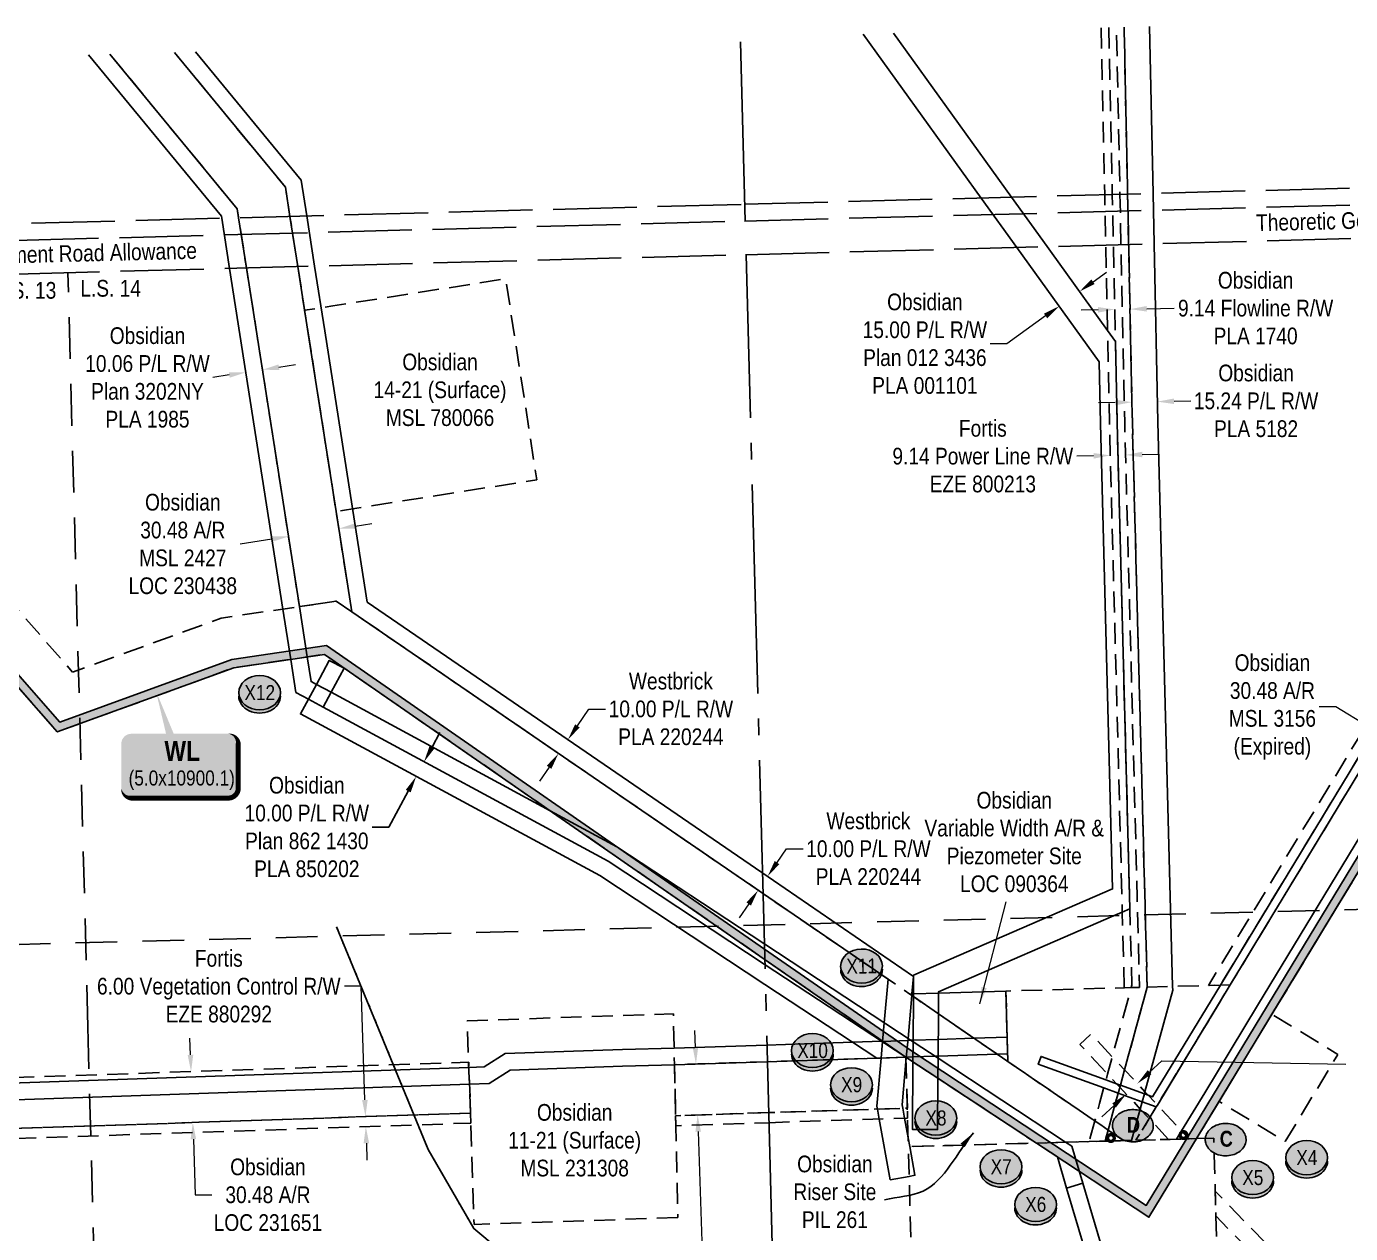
# Model space of a CAD drawing. Extents: x 624075 to 630566, y 5837004 to 5843820.
# Drawn here: x 627789 to 628581, y 5843068 to 5843791 of the extents above; entities that cross this region are included whole.
import ezdxf
from ezdxf.enums import TextEntityAlignment as Align

# ---------------------------------------------------------------- set-up
doc = ezdxf.new("R2010")
doc.units = 0
doc.header["$LTSCALE"] = 5
doc.header["$PDSIZE"] = 0.5
for name, pattern in [('foc-ACCESSROAD', [3.75, 2.5, -1.25]), ('foc-FLOWLINE', [3.75, 2.5, -1.25]), ('foc-LSD', [8, 5, -3]), ('foc-QUARTERLINE', [33, 25, -3, 2, -3]), ('foc-UNSURVEYED', [12.5, 10, -2.5]), ('foc-WHEELTRACKS', [2, 0.4, -1.6])]:
    doc.linetypes.add(name, pattern=pattern)
doc.layers.get('Defpoints').update_dxf_attribs({"color": 9})
for name, color, linetype in [('C-AR', 13, 'foc-ACCESSROAD'), ('C-RW', 13, 'Continuous'), ('C-WS', 13, 'foc-ACCESSROAD'), ('CG-NOTES', 7, 'Continuous'), ('F-EZE', 190, 'foc-FLOWLINE'), ('F-RW', 190, 'Continuous'), ('L-QSEC', 8, 'foc-QUARTERLINE'), ('L-ROAD-T', 7, 'Continuous'), ('L-SECTION-LSD', 7, 'foc-LSD'), ('L-USEC', 7, 'foc-UNSURVEYED'), ('P-CROSSINGS', 250, 'Continuous'), ('P-TEMP-BLOCKS', 250, 'Continuous'), ('P-TEMP-H', 41, 'Continuous'), ('P-TEMP_WORKSPACE', 46, 'Continuous'), ('T-WATER-P3', 160, 'foc-WHEELTRACKS')]:
    doc.layers.add(name, color=color, linetype=linetype)
for name, color, linetype, lineweight in [('C-AR-T', 13, 'Continuous', 9), ('C-RW-T', 13, 'Continuous', 9), ('C-WS-T', 13, 'Continuous', 9), ('F-EZE-T', 190, 'Continuous', 9), ('F-RW-T', 190, 'Continuous', 9)]:
    doc.layers.add(name, color=color, linetype=linetype, lineweight=lineweight)
doc.styles.add('100L', font='ARIALN.TTF', dxfattribs={"height": 11})
doc.styles.add('80', font='ARIALN.TTF', dxfattribs={"height": 10})
doc.styles.add('80CG', font='ARIALN.TTF', dxfattribs={"height": 10})
doc.styles.add('80L', font='ARIALN.TTF', dxfattribs={"height": 10})
doc.styles.add('BOLD', font='ARIALNB.TTF')
doc.styles.add('Crossing', font='ARIALN.TTF', dxfattribs={"height": 10})
doc.styles.add('foc-LtypeFont', font='ARIALN.TTF', dxfattribs={"height": 7.35})
doc.linetypes.add('foc-TOPO-flowdirection-NOLINE', pattern='A,0,[">",foc-LtypeFont,S=0.3,R=0,X=0,Y=-0.945],-20,[">",foc-LtypeFont,S=0.3,R=0,X=0,Y=-0.945],0', length=20)
doc.dimstyles.new('Compass 5 000', dxfattribs={"dimscale": 5, "dimtxt": 9, "dimasz": 2, "dimexe": 0.2, "dimexo": 0.0625, "dimgap": 0.5, "dimtad": 0, "dimtih": 1, "dimtoh": 1, "dimzin": 0, "dimdsep": 46, "dimtxsty": '80CG', "dimcen": 0.1, "dimse1": 1, "dimse2": 1, "dimclrd": 256, "dimclrt": 256, "dimaunit": 1, "dimadec": 4, "dimazin": 0, "dimtfac": 0.06, "dimtofl": 0, "dimtmove": 0, "dimatfit": 1, "dimfxl": 0.2, "dimtolj": 1, "dimtzin": 0, "dimlwd": -1, "dimarcsym": 0})

# ---------------------------------------------------------------- blocks, each defined once
blk = doc.blocks.new('*D157')
at = {"layer": 'C-RW', "transparency": 16777216}
for p, q in [((628031.48, 5843359.4), (628036.23, 5843368.2)), ((628017.23, 5843333.05), (628005.59, 5843311.52)), ((628005.59, 5843311.52), (627995.59, 5843311.52))]:
    blk.add_line(p, q, dxfattribs=at)
for points in [[(628030.01, 5843360.19), (628032.94, 5843358.61), (628026.72, 5843350.61)], [(628015.76, 5843333.84), (628018.69, 5843332.25), (628021.98, 5843341.84)]]:
    blk.add_solid(points, dxfattribs=at)
at = {"layer": 'Defpoints', "color": 0, "transparency": 16777216}
for p in [(628021.98, 5843341.84), (628030.07, 5843348.8), (628025.33, 5843340.03)]:
    blk.add_point(p, dxfattribs=at)
at = {"layer": 'C-RW', "transparency": 16777216, "insert": (627956.5, 5843311.52), "char_height": 10, "attachment_point": 5, "style": '80CG'}
blk.add_mtext('\\A1;Obsidian\\P10.00 P/L R/W\\PPlan 862 1430\\PPLA 850202', dxfattribs=at)
blk = doc.blocks.new('*D165')
at = {"layer": 'C-AR-T', "transparency": 16777216}
for p, q in [((628572.51, 5843383.42), (628562.51, 5843383.42)), ((628591.57, 5843371.86), (628572.51, 5843383.42)), ((628634.73, 5843345.67), (628643.28, 5843340.48))]:
    blk.add_line(p, q, dxfattribs=at)
for points in [[(628592.43, 5843373.28), (628590.7, 5843370.43), (628600.12, 5843366.67)], [(628635.6, 5843347.1), (628633.87, 5843344.25), (628626.18, 5843350.86)]]:
    blk.add_solid(points, dxfattribs=at)
at = {"layer": 'Defpoints', "color": 0, "transparency": 16777216}
for p in [(628626.18, 5843350.86), (628588.79, 5843348), (628614.85, 5843332.18)]:
    blk.add_point(p, dxfattribs=at)
at = {"layer": 'C-AR-T', "transparency": 16777216, "insert": (628534.6, 5843383.42), "char_height": 10, "attachment_point": 5, "style": '80CG'}
blk.add_mtext('\\A1;Obsidian \\P30.48 A/R \\PMSL 3156\\P(Expired)', dxfattribs=at)
blk = doc.blocks.new('*D166')
at = {"layer": 'C-AR-T', "transparency": 16777216}
for p, q in [((627985.52, 5843491.71), (627995.4, 5843493.25)), ((627935.61, 5843483.9), (627916.57, 5843480.92))]:
    blk.add_line(p, q, dxfattribs=at)
for points in [[(627985.26, 5843493.35), (627985.78, 5843490.06), (627975.64, 5843490.16)], [(627935.36, 5843485.55), (627935.87, 5843482.25), (627945.49, 5843485.45)]]:
    blk.add_solid(points, dxfattribs=at)
at = {"layer": 'Defpoints', "color": 0, "transparency": 16777216}
for p in [(627945.23, 5843487.13), (627945.49, 5843485.45), (627975.37, 5843491.85)]:
    blk.add_point(p, dxfattribs=at)
at = {"layer": 'C-AR-T', "transparency": 16777216, "insert": (627882.25, 5843480.92), "char_height": 10, "attachment_point": 5, "style": '80CG'}
blk.add_mtext('\\A1;Obsidian \\P30.48 A/R \\PMSL 2427\\PLOC 230438', dxfattribs=at)
blk = doc.blocks.new('*D168')
at = {"layer": 'C-AR-T', "transparency": 16777216}
for p, q in [((627886.85, 5843175.17), (627886.51, 5843185.16)), ((627888.57, 5843124.71), (627889.7, 5843091.4)), ((627889.7, 5843091.4), (627899.7, 5843091.4))]:
    blk.add_line(p, q, dxfattribs=at)
for points in [[(627888.52, 5843175.22), (627885.19, 5843175.11), (627887.19, 5843165.17)], [(627890.24, 5843124.76), (627886.9, 5843124.65), (627888.23, 5843134.7)]]:
    blk.add_solid(points, dxfattribs=at)
at = {"layer": 'Defpoints', "color": 0, "transparency": 16777216}
for p in [(627905.17, 5843165.78), (627906.21, 5843135.31), (627888.23, 5843134.7)]:
    blk.add_point(p, dxfattribs=at)
at = {"layer": 'C-AR-T', "transparency": 16777216, "insert": (627933.22, 5843091.4), "char_height": 10, "attachment_point": 5, "style": '80CG'}
blk.add_mtext('\\A1;Obsidian\\P30.48 A/R\\PLOC 231651', dxfattribs=at)
blk = doc.blocks.new('*D169')
at = {"layer": 'C-RW-T', "transparency": 16777216}
for p, q in [((628427.2, 5843637.9), (628435.32, 5843643.74)), ((628398.79, 5843617.45), (628375.63, 5843600.78)), ((628375.63, 5843600.78), (628365.63, 5843600.78))]:
    blk.add_line(p, q, dxfattribs=at)
for points in [[(628426.23, 5843639.25), (628428.18, 5843636.55), (628419.09, 5843632.06)], [(628397.82, 5843618.8), (628399.76, 5843616.1), (628406.91, 5843623.29)]]:
    blk.add_solid(points, dxfattribs=at)
at = {"layer": 'Defpoints', "color": 0, "transparency": 16777216}
for p in [(628407.35, 5843648.36), (628395.17, 5843639.6), (628406.91, 5843623.29)]:
    blk.add_point(p, dxfattribs=at)
at = {"layer": 'C-RW-T', "transparency": 16777216, "insert": (628326.54, 5843600.78), "char_height": 10, "attachment_point": 5, "style": '80CG'}
blk.add_mtext('\\A1;Obsidian\\P15.00 P/L R/W\\PPlan 012 3436\\PPLA 001101', dxfattribs=at)
blk = doc.blocks.new('*D170')
at = {"layer": 'C-RW-T', "transparency": 16777216}
for p, q in [((628430.2, 5843621.12), (628420.2, 5843620.92)), ((628459.34, 5843621.73), (628475.87, 5843622.08))]:
    blk.add_line(p, q, dxfattribs=at)
for points in [[(628430.17, 5843622.79), (628430.24, 5843619.46), (628440.2, 5843621.33)], [(628459.31, 5843623.4), (628459.38, 5843620.07), (628449.34, 5843621.52)]]:
    blk.add_solid(points, dxfattribs=at)
at = {"layer": 'Defpoints', "color": 0, "transparency": 16777216}
for p in [(628439.82, 5843639.69), (628448.96, 5843639.88), (628449.34, 5843621.52)]:
    blk.add_point(p, dxfattribs=at)
at = {"layer": 'C-RW-T', "transparency": 16777216, "insert": (628524.56, 5843622.08), "char_height": 10, "attachment_point": 5, "style": '80CG'}
blk.add_mtext('\\A1;Obsidian\\P9.14 Flowline R/W\\PPLA 1740', dxfattribs=at)
blk = doc.blocks.new('*D171')
at = {"layer": 'C-RW-T', "transparency": 16777216}
for p, q in [((628440.51, 5843565.65), (628430.51, 5843565.44)), ((628475.75, 5843566.38), (628485.74, 5843566.59))]:
    blk.add_line(p, q, dxfattribs=at)
for points in [[(628440.47, 5843567.31), (628440.54, 5843563.98), (628450.51, 5843565.85)], [(628475.71, 5843568.05), (628475.78, 5843564.72), (628465.75, 5843566.17)]]:
    blk.add_solid(points, dxfattribs=at)
at = {"layer": 'Defpoints', "color": 0, "transparency": 16777216}
for p in [(628450.55, 5843563.92), (628465.75, 5843566.17), (628465.79, 5843564.24)]:
    blk.add_point(p, dxfattribs=at)
at = {"layer": 'C-RW-T', "transparency": 16777216, "insert": (628524.83, 5843566.59), "char_height": 10, "attachment_point": 5, "style": '80CG'}
blk.add_mtext('\\A1;Obsidian\\P15.24 P/L R/W\\PPLA 5182', dxfattribs=at)
blk = doc.blocks.new('*D172')
at = {"layer": 'C-RW-T', "transparency": 16777216}
for p, q in [((627939.79, 5843586.79), (627949.67, 5843588.34)), ((627910.07, 5843582.15), (627900.19, 5843580.6))]:
    blk.add_line(p, q, dxfattribs=at)
for points in [[(627939.53, 5843588.44), (627940.05, 5843585.15), (627929.91, 5843585.25)], [(627909.81, 5843583.79), (627910.33, 5843580.5), (627919.95, 5843583.69)]]:
    blk.add_solid(points, dxfattribs=at)
at = {"layer": 'Defpoints', "color": 0, "transparency": 16777216}
for p in [(627919.95, 5843583.69), (627920.4, 5843580.82), (627930.36, 5843582.38)]:
    blk.add_point(p, dxfattribs=at)
at = {"layer": 'C-RW-T', "transparency": 16777216, "insert": (627861.11, 5843580.6), "char_height": 10, "attachment_point": 5, "style": '80CG'}
blk.add_mtext('\\A1;Obsidian\\P10.06 P/L R/W\\PPlan 3202NY\\PPLA 1985', dxfattribs=at)
blk = doc.blocks.new('*D175')
at = {"layer": 'C-RW-T', "transparency": 16777216}
for p, q in [((628304.98, 5843040.54), (628294.98, 5843040.54)), ((628320.53, 5843018.44), (628304.98, 5843040.54)), ((628337.83, 5842993.85), (628343.59, 5842985.68))]:
    blk.add_line(p, q, dxfattribs=at)
for points in [[(628321.9, 5843019.4), (628319.17, 5843017.48), (628326.29, 5843010.26)], [(628339.2, 5842994.81), (628336.47, 5842992.89), (628332.08, 5843002.03)]]:
    blk.add_solid(points, dxfattribs=at)
at = {"layer": 'Defpoints', "color": 0, "transparency": 16777216}
for p in [(628326.29, 5843010.26), (628307.4, 5842996.97), (628313.19, 5842988.74)]:
    blk.add_point(p, dxfattribs=at)
at = {"layer": 'C-RW-T', "transparency": 16777216, "insert": (628243.49, 5843040.54), "char_height": 10, "attachment_point": 5, "style": '80CG', "bg_fill": 3, "box_fill_scale": 1.1, "bg_fill_color": 256, "bg_fill_true_color": 13158600, "bg_fill_transparency": 0}
blk.add_mtext('\\A1;Obsidian\\P10.06 Flowline R/W\\PPLA 1926', dxfattribs=at)
blk = doc.blocks.new('*D184')
at = {"layer": 'Defpoints', "color": 0, "transparency": 16777216}
for p in [(628437.56, 5843534), (628437.56, 5843533.98), (628446.7, 5843534.22)]:
    blk.add_point(p, dxfattribs=at)
at = {"layer": 'F-EZE-T', "transparency": 16777216}
for p, q in [((628427.56, 5843533.74), (628417.56, 5843533.48)), ((628456.69, 5843534.5), (628466.69, 5843534.77))]:
    blk.add_line(p, q, dxfattribs=at)
for points in [[(628427.52, 5843535.4), (628427.6, 5843532.07), (628437.56, 5843534)], [(628456.65, 5843536.17), (628456.74, 5843532.84), (628446.7, 5843534.24)]]:
    blk.add_solid(points, dxfattribs=at)
at = {"layer": 'F-EZE-T', "transparency": 16777216, "insert": (628361.22, 5843533.48), "char_height": 10, "attachment_point": 5, "style": '80CG'}
blk.add_mtext('\\A1;Fortis\\P9.14 Power Line R/W\\PEZE 800213', dxfattribs=at)
blk = doc.blocks.new('*D188')
at = {"layer": 'Defpoints', "color": 0, "transparency": 16777216}
for p in [(628112.84, 5843363.84), (628240.84, 5843276.2), (628235.19, 5843267.94)]:
    blk.add_point(p, dxfattribs=at)
at = {"layer": 'F-RW-T', "transparency": 16777216}
for p, q in [((628118.49, 5843372.09), (628125.4, 5843382.18)), ((628125.4, 5843382.18), (628135.4, 5843382.18)), ((628101.54, 5843347.33), (628095.89, 5843339.08))]:
    blk.add_line(p, q, dxfattribs=at)
for points in [[(628117.11, 5843373.03), (628119.86, 5843371.15), (628112.84, 5843363.84)], [(628100.16, 5843348.27), (628102.91, 5843346.39), (628107.18, 5843355.58)]]:
    blk.add_solid(points, dxfattribs=at)
at = {"layer": 'F-RW-T', "transparency": 16777216, "insert": (628174.48, 5843382.18), "char_height": 10, "attachment_point": 5, "style": '80CG'}
blk.add_mtext('\\A1;Westbrick\\P10.00 P/L R/W\\PPLA 220244', dxfattribs=at)
blk = doc.blocks.new('xing2')
h = blk.add_hatch(color=50)
h.dxf.hatch_style = 1
edge = h.paths.add_edge_path()
edge.add_ellipse((0, 0), major_axis=(-12.5, 0), ratio=0.816297, start_angle=0, end_angle=360)
h = blk.add_hatch(color=250)
h.dxf.hatch_style = 1
edge = h.paths.add_edge_path()
edge.add_ellipse((0, -2.05), major_axis=(-12.5, 0), ratio=0.816297, start_angle=0, end_angle=180)
edge.add_line((12.5, -2.05), (12.5, 0))
edge.add_ellipse((0, 0), major_axis=(-12.5, 0), ratio=0.816297, start_angle=0, end_angle=180, ccw=False)
edge.add_line((-12.5, 0), (-12.5, -2.05))
at = {"color": 250}
blk.add_ellipse((0, 0), major_axis=(-12.5, 0), ratio=0.816297, dxfattribs=at)
blk.add_ellipse((0, -2.05), major_axis=(-12.5, 0), ratio=0.816297, start_param=0, end_param=3.141593, dxfattribs=at)
at = {"color": 250, "style": 'Crossing'}
blk.add_attdef('CROSSING', text='', height=9, dxfattribs=at).set_placement((0.09, 0.02), align=Align.MIDDLE_CENTER)
at = {"color": 250, "style": 'Crossing', "flags": 1}
for tag, p in [('OWNER', (0.09, -12.49)), ('DESCRIPTION', (0.09, -25.77)), ('LOCATION', (0.09, -39.3)), ('DWG_REF', (0.09, -52.84))]:
    blk.add_attdef(tag, text='', height=9, dxfattribs=at).set_placement(p, align=Align.MIDDLE_CENTER)
blk = doc.blocks.new('*D194')
at = {"layer": 'Defpoints', "color": 0, "transparency": 16777216}
for p in [(627977.32, 5843137.73), (627991.61, 5843138.22), (627977.52, 5843131.74)]:
    blk.add_point(p, dxfattribs=at)
at = {"layer": 'F-EZE-T', "transparency": 16777216}
for p, q in [((627988.96, 5843216.23), (627978.96, 5843216.23)), ((627991.27, 5843148.22), (627988.96, 5843216.23)), ((627992.16, 5843122.23), (627992.5, 5843112.23))]:
    blk.add_line(p, q, dxfattribs=at)
for points in [[(627992.94, 5843148.27), (627989.61, 5843148.16), (627991.61, 5843138.22)], [(627993.82, 5843122.29), (627990.49, 5843122.17), (627991.82, 5843132.22)]]:
    blk.add_solid(points, dxfattribs=at)
at = {"layer": 'F-EZE-T', "transparency": 16777216, "insert": (627903.8, 5843216.23), "char_height": 10, "attachment_point": 5, "style": '80CG'}
blk.add_mtext('\\A1;Fortis\\P6.00 Vegetation Control R/W\\PEZE 880292', dxfattribs=at)
blk = doc.blocks.new('AA')
at = {"const_width": 4}
blk.add_lwpolyline([(-1, 0, 1), (1, 0, 1)], format="xyb", close=True, dxfattribs=at)
blk.add_circle((0, 0), 2)
blk = doc.blocks.new('Route_Letters')
h = blk.add_hatch(color=255)
h.dxf.hatch_style = 1
edge = h.paths.add_edge_path()
edge.add_ellipse((-0.12, 0.46), major_axis=(-11.97, 0), ratio=0.789318, start_angle=0, end_angle=360)
at = {"color": 5}
blk.add_open_spline([(-12.34, 0.46), (-12.34, -0.25), (-12.24, -0.97), (-11.72, -2.79), (-11.14, -3.88), (-9.56, -5.81), (-8.54, -6.66), (-6.22, -8.02), (-4.9, -8.54), (-2.12, -9.17), (-0.66, -9.3), (2.22, -9.13), (3.64, -8.84), (6.27, -7.89), (7.48, -7.22), (9.54, -5.6), (10.38, -4.64), (11.6, -2.54), (11.97, -1.4), (12.18, 0.91), (12.02, 2.08), (11.2, 4.3), (10.54, 5.35), (8.8, 7.2), (7.72, 7.99), (5.29, 9.24), (3.93, 9.68), (1.11, 10.18), (-0.35, 10.23), (-3.22, 9.91), (-4.61, 9.55), (-7.16, 8.47), (-8.32, 7.75), (-10.24, 6.02), (-11, 5.02), (-12.05, 2.86), (-12.32, 1.7), (-12.34, 0.52), (-12.34, 0.49), (-12.34, 0.46)], degree=3, knots=[0, 0, 0, 0, 0.219529, 0.219529, 0.575727, 0.575727, 0.931924, 0.931924, 1.288121, 1.288121, 1.644318, 1.644318, 2.000515, 2.000515, 2.356712, 2.356712, 2.712909, 2.712909, 3.069107, 3.069107, 3.425304, 3.425304, 3.781501, 3.781501, 4.137698, 4.137698, 4.493895, 4.493895, 4.850092, 4.850092, 5.20629, 5.20629, 5.562487, 5.562487, 5.918684, 5.918684, 6.274881, 6.274881, 6.283185, 6.283185, 6.283185, 6.283185], dxfattribs=at)
at = {"color": 14, "style": 'BOLD'}
blk.add_attdef('A', text='', height=9.5, dxfattribs=at).set_placement((0.22, 0.98), align=Align.MIDDLE)
blk = doc.blocks.new('*U205')
h = blk.add_hatch(color=191)
edge = h.paths.add_edge_path()
edge.add_line((-29, -20), (29, -20))
edge.add_arc((29, -14), 6, 270, 360)
edge.add_line((35, -14), (35, 12.5))
edge.add_arc((29, 12.5), 6, 0, 90)
edge.add_line((29, 18.5), (-29, 18.5))
edge.add_arc((-29, 12.5), 6, 90, 180)
edge.add_line((-35, 12.5), (-35, -14))
edge.add_arc((-29, -14), 6, 180, 270)
at = {"flags": 128}
blk.add_lwpolyline([(-14.34, 44.27, 0, 7.5, 0), (0, 0, 0, 0, 0)], format="xyseb", dxfattribs=at)
at = {"color": 250, "flags": 128}
blk.add_lwpolyline([(-29, -20, 3, 3, 0), (29, -20, 3, 3, 0.414214), (35, -14, 3, 3, 0), (35, 12.5, 3, 0, 0.414214), (29, 18.5, 0, 0, 0), (-29, 18.5, 0, 0, 0.414214), (-35, 12.5, 0, 0, 0), (-35, -14, 0, 3, 0.414214)], format="xyseb", close=True, dxfattribs=at)
at = {"color": 250}
for tag, p, height, style in [('TEMP_AREA_W1_001', (-9.21, 2.24), 12, 'BOLD'), ('ENTER_TEXT_001', (-30.66, -12.47), 9, '80')]:
    blk.add_attdef(tag, p, '', height=height, dxfattribs=dict(at, style=style))
blk = doc.blocks.new('*D223')
at = {"layer": 'Defpoints', "color": 0, "transparency": 16777216}
for p in [(628232.36, 5843282), (628261.07, 5843262.35), (628255.41, 5843254.09)]:
    blk.add_point(p, dxfattribs=at)
at = {"layer": 'F-RW-T', "transparency": 16777216}
for p, q in [((628238.01, 5843290.26), (628243.66, 5843298.51)), ((628243.66, 5843298.51), (628253.66, 5843298.51)), ((628221.05, 5843265.5), (628215.4, 5843257.24))]:
    blk.add_line(p, q, dxfattribs=at)
for points in [[(628236.63, 5843291.2), (628239.38, 5843289.31), (628232.36, 5843282)], [(628219.68, 5843266.44), (628222.43, 5843264.55), (628226.7, 5843273.75)]]:
    blk.add_solid(points, dxfattribs=at)
at = {"layer": 'F-RW-T', "transparency": 16777216, "insert": (628292.74, 5843298.51), "char_height": 10, "attachment_point": 5, "style": '80CG'}
blk.add_mtext('\\A1;Westbrick\\P10.00 P/L R/W\\PPLA 220244', dxfattribs=at)

msp = doc.modelspace()

# ---------------------------------------------------------------- hatches: boundary and pattern name
at = {"layer": 'P-TEMP-H'}
h = msp.add_hatch(color=256, dxfattribs=at)
h.dxf.hatch_style = 1
h.paths.add_polyline_path([(626146.972, 5837443.751), (626146.972, 5837438.753), (626166.965, 5837438.753), (626224.004, 5837431.653), (626243.169, 5837585.622), (626233.959, 5837949.053), (626231.8, 5838034.23), (626231.637, 5838044.604), (626217.476, 5838047.906), (626192.914, 5838053.632), (626168.224, 5838059.389), (626148.846, 5838064.598), (626126.735, 5838070.541), (626120.02, 5838073.358), (626066.392, 5838095.862), (626034.974, 5838117.397), (626016.465, 5838143.526), (626006.745, 5838177.961), (626001.353, 5838249.593), (625977.662, 5838378.714), (625947.35, 5838459.403), (625904.912, 5838538.206), (625897.192, 5838552.542), (625873.592, 5838582.481), (625863.508, 5838595.275), (625834.479, 5838617.974), (625827.535, 5838623.403), (625820.979, 5838625.255), (625789.861, 5838634.045), (625788.714, 5838634.369), (625756.415, 5838643.492), (625740.16, 5838648.083), (625710.207, 5838671.474), (625705.365, 5838696.723), (625702.97, 5838732.53), (625698.478, 5838799.717), (625692.894, 5838854.433), (625685.696, 5838889.503), (625669.945, 5838919.941), (625615.201, 5838963.715), (625535.375, 5839015.448), (625523.932, 5839030.241), (625499.608, 5839095.12), (625469.377, 5839178.902), (625441.079, 5839232.735), (625434.25, 5839245.727), (625426.315, 5839265.348), (625424.704, 5839269.331), (625413.136, 5839297.937), (625412.539, 5839299.411), (625224.707, 5839504.989), (625132.612, 5839605.789), (625122.618, 5839616.727), (625068.186, 5839676.304), (625054.684, 5839691.083), (625031.923, 5839715.997), (624532.487, 5840262.62), (624506.503, 5840291.058), (624434.39, 5840369.985), (624424.273, 5840381.058), (624365.831, 5840445.021), (624352.844, 5840459.231), (624392.625, 5840495.53), (624409.07, 5840512.876), (624501.284, 5840555.496), (624522.002, 5840577.34), (624812.151, 5840884.072), (624815.187, 5840926.185), (624808.861, 5841137.063), (624807.821, 5841174.517), (625068.366, 5841405.676), (625067.508, 5841404.923), (625187.406, 5841511.282), (625331.524, 5841639.139), (625678.972, 5841947.4), (625954.053, 5842191.456), (626028.823, 5842257.79), (626289.176, 5842488.777), (626597.923, 5842762.709), (626601.125, 5842765.55), (626871.997, 5843005.873), (627013.797, 5843131.681), (627394.954, 5843469.852), (627476.425, 5843542.136), (627579.461, 5843629.016), (627595.899, 5843609.521), (627807.119, 5843368.502), (627912.819, 5843406.904), (627967.027, 5843414.89), (628230.311, 5843232.542), (628315.153, 5843173.781), (628393.275, 5843122.374), (628460.671, 5843078.024), (628653.288, 5843395.538), (628765.077, 5843342.231), (628887.206, 5843339.246), (629211.708, 5843376.773), (629377.481, 5843423.741), (629453.63, 5843473.599), (629463.418, 5843558.632), (629455.324, 5843594.326), (629450.449, 5843593.221), (629458.355, 5843558.357), (629448.933, 5843476.497), (629375.383, 5843428.342), (629210.734, 5843381.692), (628886.979, 5843344.252), (628766.266, 5843347.201), (628651.36, 5843401.995), (628459.087, 5843085.049), (628396.049, 5843126.532), (628317.95, 5843177.924), (628233.157, 5843236.651), (627968.251, 5843420.123), (627911.589, 5843411.774), (627808.625, 5843374.367), (627599.69, 5843612.78), (627580.109, 5843636.002), (627473.155, 5843545.916), (627391.636, 5843473.591), (627010.48, 5843135.42), (626868.68, 5843009.612), (626598.043, 5842769.497), (626285.859, 5842492.516), (626025.506, 5842261.529), (625950.736, 5842195.195), (625675.655, 5841951.138), (625328.207, 5841642.878), (625196.525, 5841526.047), (625103.713, 5841443.718), (625099.206, 5841439.719), (625091.65, 5841433.016), (625087.931, 5841429.729), (625080.041, 5841422.752), (625076.282, 5841419.429), (625065.049, 5841409.415), (624802.76, 5841176.709), (624803.865, 5841136.919), (624810.183, 5840926.29), (624807.294, 5840886.21), (624518.371, 5840580.774), (624498.317, 5840559.631), (624406.101, 5840517.01), (624389.256, 5840499.222), (624345.782, 5840459.554), (624362.141, 5840441.649), (624420.583, 5840377.686), (624430.7, 5840366.614), (624502.813, 5840287.687), (624528.797, 5840259.248), (625028.233, 5839712.625), (625050.994, 5839687.711), (625064.496, 5839672.932), (625118.928, 5839613.356), (625128.922, 5839602.417), (625221.017, 5839501.617), (625408.243, 5839296.704), (625408.502, 5839296.063), (625420.071, 5839267.457), (625421.682, 5839263.474), (625429.71, 5839243.622), (625436.655, 5839230.41), (625464.793, 5839176.881), (625494.917, 5839093.394), (625519.517, 5839027.78), (625531.942, 5839011.716), (625612.274, 5838959.655), (625665.994, 5838916.701), (625680.939, 5838887.821), (625687.947, 5838853.675), (625693.496, 5838799.297), (625697.983, 5838732.196), (625700.398, 5838696.083), (625705.652, 5838668.69), (625737.857, 5838643.539), (625755.056, 5838638.682), (625787.355, 5838629.559), (625788.502, 5838629.235), (625819.621, 5838620.445), (625825.231, 5838618.86), (625831.401, 5838614.037), (625859.955, 5838591.709), (625869.667, 5838579.387), (625892.997, 5838549.789), (625900.511, 5838535.836), (625942.789, 5838457.33), (625972.827, 5838377.374), (625996.389, 5838248.953), (626001.799, 5838177.086), (626011.889, 5838141.339), (626031.411, 5838113.78), (626063.988, 5838091.451), (626118.086, 5838068.75), (626125.112, 5838065.802), (626147.549, 5838059.771), (626167.007, 5838054.541), (626191.779, 5838048.765), (626216.342, 5838043.038), (626226.701, 5838040.623), (626226.803, 5838034.128), (626228.962, 5837948.926), (626238.163, 5837585.869), (626219.661, 5837437.23), (626167.274, 5837443.751)])

# ---------------------------------------------------------------- linework, layer by layer
at = {"layer": 'C-AR', "flags": 128}
for points in [[(628436.674, 5843790.068), (628438.763, 5843690.135), (628439.393, 5843659.987), (628440.602, 5843602.113), (628441.62, 5843553.42), (628449.261, 5843262.652), (628450.465, 5843216.824), (628450.088, 5843215.447), (628438.763, 5843174.054), (628435.928, 5843163.696), (628434.972, 5843160.202), (628433.649, 5843155.368), (628431.091, 5843146.02), (628428.254, 5843135.648), (628424.861, 5843123.252), (628434.417, 5843123.518), (628436.248, 5843130.206), (628439.127, 5843140.731), (628442.28, 5843152.254), (628443.263, 5843155.846), (628443.603, 5843157.088), (628446.097, 5843166.204), (628459.644, 5843215.713), (628450.763, 5843553.635), (628448.535, 5843660.23), (628447.905, 5843690.378), (628445.816, 5843790.311), (628447.905, 5843690.378), (628448.535, 5843660.23), (628450.763, 5843553.635), (628459.644, 5843215.713), (628446.097, 5843166.204), (628443.603, 5843157.088), (628443.263, 5843155.846), (628442.28, 5843152.254), (628439.127, 5843140.731), (628436.248, 5843130.206), (628434.417, 5843123.518)], [(628817.089, 5842765.625), (628729.768, 5842856.506), (628500.374, 5843093.656), (628500.788, 5843078.759), (628709.704, 5842862.776), (628804.017, 5842765.278)]]:
    msp.add_lwpolyline(points, dxfattribs=at)
for points in [[(628054.543, 5843140.364), (627774.152, 5843130.817), (627773.305, 5843155.649), (627773.112, 5843161.297), (628053.505, 5843170.844), (628053.699, 5843165.167), (628054.543, 5843140.364)], [(628232.756, 5843140.595), (628177.279, 5843138.787), (628176.622, 5843169.28), (628231.952, 5843171.083), (628292.588, 5843173.058), (628297.875, 5843173.231), (628312.253, 5843173.698), (628315.202, 5843173.794), (628316.049, 5843143.308), (628314.807, 5843143.268), (628294.984, 5843142.622), (628232.756, 5843140.595)]]:
    msp.add_lwpolyline(points, close=True, dxfattribs=at)
at = {"layer": 'C-AR-T'}
for p, q in [((628189.157, 5843179.683), (628188.831, 5843189.678)), ((628190.801, 5843129.222), (628193.14, 5843057.425))]:
    msp.add_line(p, q, dxfattribs=at)
for points in [[(628190.822, 5843179.737), (628187.491, 5843179.629), (628189.482, 5843169.688)], [(628192.466, 5843129.277), (628189.135, 5843129.168), (628190.475, 5843139.217)]]:
    msp.add_solid(points, dxfattribs=at)
at = {"layer": 'C-RW', "flags": 128}
for points in [[(628289.667, 5843786.162), (628360.287, 5843688.054), (628381.594, 5843658.454), (628430.918, 5843589.934), (628431.724, 5843553.125), (628438.945, 5843274.534), (628319.782, 5843222.862), (628319.752, 5843219.286), (628319.687, 5843211.677), (628319.673, 5843210.073), (628319.443, 5843182.993), (628319.356, 5843171.014), (628319.067, 5843130.599), (628334.101, 5843130.453), (628334.338, 5843161.159), (628334.427, 5843173.133), (628334.616, 5843199.786), (628334.678, 5843209.464), (628334.697, 5843212.131), (628334.703, 5843212.991), (628439.388, 5843258.352), (628444.741, 5843260.682), (628449.261, 5843262.652), (628441.62, 5843553.42), (628440.602, 5843602.113), (628435.892, 5843608.67), (628401.708, 5843656.275), (628399.789, 5843658.937), (628378.472, 5843688.535), (628307.812, 5843786.645)], [(627825.84, 5843773.839), (627905.342, 5843677.275), (627905.546, 5843675.966), (627910.243, 5843645.927), (627942.13, 5843442.038), (627946.841, 5843411.916), (627949.932, 5843392.156), (627957.452, 5843388.09), (627966.243, 5843383.337), (628136.963, 5843291.041), (628230.39, 5843229.56), (628315.153, 5843173.781), (628319.356, 5843171.014), (628334.338, 5843161.159), (628393.275, 5843122.374), (628405.896, 5843114.069), (628411.426, 5843095.464), (628421.061, 5843098.327), (628414.488, 5843120.449), (628410.821, 5843122.862), (628334.427, 5843173.133), (628319.443, 5843182.993), (628230.067, 5843241.809), (628142.125, 5843299.675), (628102.254, 5843321.23), (627971.024, 5843392.179), (627962.232, 5843396.933), (627959.095, 5843398.629), (627956.787, 5843413.382), (627952.076, 5843443.504), (627920.376, 5843646.196), (627915.678, 5843676.236), (627914.848, 5843681.543), (627838.572, 5843774.177)], [(628629.678, 5843425.032), (628503.436, 5843216.93), (628462.908, 5843150.124), (628460.214, 5843151.095), (628457.987, 5843151.899), (628443.603, 5843157.088), (628441.341, 5843157.904), (628434.972, 5843160.202), (628396.135, 5843174.213), (628394.439, 5843169.513), (628396.546, 5843168.752), (628433.649, 5843155.368), (628442.28, 5843152.254), (628448.826, 5843149.892), (628456.664, 5843147.064), (628465.06, 5843144.034), (628465.749, 5843145.171), (628509.38, 5843217.095), (628632.888, 5843420.692)], [(628315.153, 5843173.781), (628230.39, 5843229.56), (628136.963, 5843291.041), (627966.243, 5843383.337), (627971.024, 5843392.179), (627978.807, 5843406.67), (627969.974, 5843411.253), (627962.232, 5843396.933), (627957.452, 5843388.09), (627952.699, 5843379.3), (628131.831, 5843282.456), (628230.711, 5843217.388), (628297.833, 5843173.219), (628315.153, 5843173.781)], [(629069.073, 5843370.274), (629039.003, 5843366.768), (628890.667, 5843349.476), (628887.099, 5843349.313), (628767.47, 5843352.236), (628649.406, 5843408.535), (628525.729, 5843204.664), (628494.104, 5843152.532), (628480.234, 5843129.668), (628477.224, 5843124.707), (628484.675, 5843124.915), (628489.193, 5843125.04), (628502.705, 5843147.314), (628534.331, 5843199.446), (628653.288, 5843395.538), (628765.077, 5843342.231), (628887.206, 5843339.246), (628891.481, 5843339.442), (629039.271, 5843356.671), (629069.341, 5843360.177)], [(628375.054, 5843213.363), (628334.697, 5843212.131), (628319.687, 5843211.677), (628317.443, 5843211.609), (628319.673, 5843210.073), (628334.616, 5843199.786), (628376.223, 5843171.173), (628375.054, 5843213.363)], [(627700.688, 5843145.52), (628053.851, 5843157.726), (628065.617, 5843158.133), (628078.238, 5843166.014), (628145.482, 5843168.337), (628176.623, 5843169.27), (628231.933, 5843171.071), (628280.438, 5843172.651), (628297.831, 5843173.217), (628300.352, 5843173.3), (628315.174, 5843173.768), (628319.377, 5843173.92), (628332.577, 5843174.351), (628334.436, 5843174.411), (628369.712, 5843175.619), (628376.097, 5843175.769), (628375.82, 5843185.768), (628355.856, 5843185.159), (628334.507, 5843184.421), (628319.451, 5843183.931), (628318.086, 5843183.886), (628316.331, 5843183.829), (628301.259, 5843183.148), (628300.686, 5843183.424), (628283.341, 5843182.751), (628265.924, 5843182.187), (628231.669, 5843181.07), (628176.384, 5843179.256), (628145.476, 5843178.337), (628075.217, 5843175.908), (628062.596, 5843168.028), (628053.511, 5843167.714), (627691.229, 5843155.192)], [(628772.365, 5842764.437), (628678, 5842861.933), (628555.507, 5842988.494), (628502.904, 5843002.577), (628444.899, 5843018.109), (628421.061, 5843098.327), (628411.426, 5843095.464), (628436.865, 5843009.853), (628503.195, 5842992.094), (628550.217, 5842979.504), (628664.364, 5842861.571), (628758.73, 5842764.074)]]:
    msp.add_lwpolyline(points, dxfattribs=at)
at = {"layer": 'C-RW'}
msp.add_lwpolyline([(628434.417, 5843123.518), (628445.613, 5843123.829), (628450.342, 5843123.961), (628452.52, 5843131.919), (628455.487, 5843142.762), (628456.664, 5843147.064), (628457.987, 5843151.899), (628458.321, 5843153.12), (628474.941, 5843213.863), (628474.881, 5843216.136), (628466.002, 5843553.994), (628463.774, 5843660.635), (628463.143, 5843690.782), (628461.055, 5843790.716)], dxfattribs=at)
at = {"layer": 'C-WS', "flags": 128}
for points in [[(627838.572, 5843774.177), (627914.848, 5843681.543), (627915.678, 5843676.236), (627920.376, 5843646.196), (627952.076, 5843443.504), (627974.103, 5843446.749), (627983.426, 5843440.364), (627976.22, 5843486.44)], [(627976.22, 5843486.44), (627957.373, 5843606.947), (627951.106, 5843647.013), (627946.408, 5843677.053), (627943.682, 5843694.488), (627877.221, 5843775.204)], [(629263.059, 5843712.039), (629247.413, 5843721.446), (629240.611, 5843725.535), (629187.245, 5843750.038), (629129.104, 5843776.735), (629087.42, 5843707.382), (629068.996, 5843676.729), (629061.473, 5843664.212), (629165.995, 5843601.389), (629213.584, 5843680.562), (629217.185, 5843686.557), (629220.194, 5843691.565), (629224.906, 5843699.404), (629254.442, 5843681.646), (629274.636, 5843669.513), (629293.281, 5843658.307), (629342.629, 5843617.976), (629363.814, 5843600.662), (629408.069, 5843564.493), (629431.225, 5843545.568), (629425.944, 5843499.684), (629424.976, 5843491.28), (629404.712, 5843478.012), (629364.683, 5843451.803), (629205.749, 5843406.774), (629068.529, 5843390.777), (629038.458, 5843387.271), (628887.951, 5843369.725), (628772.327, 5843372.549), (628657.817, 5843427.115), (628650.973, 5843430.418), (628641.522, 5843434.925), (628636.58, 5843426.779), (628632.888, 5843420.692), (628509.38, 5843217.095), (628465.749, 5843145.171), (628465.06, 5843144.034), (628460.824, 5843137.051), (628452.927, 5843124.033), (628472.48, 5843124.575), (628477.224, 5843124.707), (628484.675, 5843124.915), (628489.193, 5843125.04), (628502.705, 5843147.314), (628542.246, 5843123.327), (628573.871, 5843175.46), (628534.331, 5843199.446), (628653.288, 5843395.538), (628765.077, 5843342.231), (628887.206, 5843339.246), (628891.481, 5843339.442), (629039.271, 5843356.671), (629069.341, 5843360.177), (629211.708, 5843376.773), (629377.481, 5843423.741), (629398.277, 5843437.357), (629408.521, 5843444.064), (629453.63, 5843473.599), (629463.418, 5843558.632), (629321.526, 5843675.074), (629263.059, 5843712.039)], [(627525.014, 5843765.846), (627527.527, 5843669.929), (627563.509, 5843670.884), (627565.047, 5843666.926), (627570.103, 5843653.934), (627573.956, 5843644.033), (627576.663, 5843637.069), (627577.808, 5843634.131), (627580.584, 5843626.999), (627581.832, 5843625.574), (627595.899, 5843609.521), (627807.119, 5843368.502), (627912.819, 5843406.904), (627946.841, 5843411.916), (627956.787, 5843413.382), (627967.027, 5843414.89), (627978.807, 5843406.67), (628102.254, 5843321.23), (628230.311, 5843232.542), (628315.153, 5843173.781), (628319.356, 5843171.014), (628334.338, 5843161.159), (628393.275, 5843122.374), (628410.821, 5843122.862), (628424.861, 5843123.252), (628434.417, 5843123.518), (628445.613, 5843123.829), (628436.248, 5843130.206), (628428.254, 5843135.648), (628376.223, 5843171.173), (628334.616, 5843199.786), (628319.673, 5843210.073), (628317.443, 5843211.609), (628229.27, 5843271.995), (627983.426, 5843440.364), (627974.103, 5843446.749), (627952.076, 5843443.504), (627942.13, 5843442.038), (627905.316, 5843436.614), (627816.306, 5843404.277), (627611.483, 5843637.993), (627607.05, 5843643.056), (627605.828, 5843646.198), (627602.315, 5843655.226), (627598.504, 5843665.028), (627597.427, 5843667.784), (627595.888, 5843671.744)], [(627976.653, 5843500.866), (627986.542, 5843502.426), (628094.185, 5843519.403), (628075.563, 5843639.663), (627972.165, 5843623.492), (627962.271, 5843621.945), (627955.2, 5843620.84), (627974.028, 5843500.452), (627976.653, 5843500.866)], [(628460.824, 5843137.051), (628465.06, 5843144.034), (628465.749, 5843145.171), (628509.38, 5843217.095), (628503.436, 5843216.93), (628496.296, 5843216.731), (628474.881, 5843216.136), (628459.644, 5843215.713), (628455.07, 5843215.586), (628450.088, 5843215.447), (628445.932, 5843215.332), (628375.055, 5843213.364), (628376.225, 5843171.133), (628428.253, 5843135.646), (628436.247, 5843130.204), (628445.613, 5843123.829), (628434.417, 5843123.518), (628424.861, 5843123.252), (628410.821, 5843122.862), (628393.275, 5843122.374), (628316.64, 5843120.245), (628319.822, 5843005.709), (628320.157, 5842993.643), (628321.719, 5842937.391), (628364.582, 5842938.581), (628390.235, 5842939.294), (628403.053, 5842939.65), (628410.675, 5842939.862), (628406.888, 5842914.99), (628405.375, 5842905.056), (628404.846, 5842901.576), (628438.247, 5842902.505), (628456.598, 5842903.015), (628454.351, 5842893.748), (628399.244, 5842864.776), (628378.727, 5842853.988), (628377.12, 5842853.146), (628368.574, 5842848.656), (628356.634, 5842753.39)], [(628393.275, 5843122.374), (628334.338, 5843161.159), (628319.356, 5843171.014), (628315.153, 5843173.781), (628315.999, 5843143.307), (628316.166, 5843137.308), (628316.64, 5843120.245), (628393.275, 5843122.374)], [(628393.619, 5842754.373), (628402.466, 5842825.141), (628461.531, 5842856.185), (628486.01, 5842869.06), (628494.498, 5842904.067), (628505.631, 5842904.377), (628503.195, 5842992.094), (628502.904, 5843002.577), (628500.788, 5843078.759), (628499.96, 5843108.556), (628499.494, 5843125.327), (628489.193, 5843125.041), (628484.675, 5843124.915), (628477.224, 5843124.707), (628472.48, 5843124.576), (628452.928, 5843124.033), (628460.824, 5843137.051)]]:
    msp.add_lwpolyline(points, dxfattribs=at)
msp.add_lwpolyline([(628178.592, 5843077.805), (628056.669, 5843073.655), (628054.602, 5843134.361), (628054.398, 5843140.362), (628053.553, 5843165.164), (628053.36, 5843170.842), (628053.213, 5843175.154), (628052.518, 5843195.577), (628175.966, 5843199.78), (628176.245, 5843186.78), (628176.461, 5843176.786), (628176.622, 5843169.28), (628177.279, 5843138.787), (628177.408, 5843132.785), (628178.592, 5843077.805)], close=True, dxfattribs=at)
at = {"layer": 'F-EZE', "flags": 128}
for points in [[(628432.104, 5843789.947), (628434.192, 5843690.013), (628434.822, 5843659.866), (628435.892, 5843608.67), (628436.031, 5843602.017), (628437.05, 5843553.299), (628444.537, 5843268.435), (628444.741, 5843260.682), (628445.932, 5843215.331), (628450.088, 5843215.447)], [(628450.088, 5843215.447), (628455.07, 5843215.586), (628453.676, 5843268.675), (628446.189, 5843553.54), (628445.172, 5843602.209), (628443.962, 5843660.109), (628443.332, 5843690.256), (628441.243, 5843790.19)], [(629038.458, 5843387.271), (629068.529, 5843390.777), (629205.749, 5843406.774), (629364.683, 5843451.803), (629404.712, 5843478.012), (629424.976, 5843491.28), (629425.944, 5843499.684), (629431.225, 5843545.568), (629408.069, 5843564.493), (629363.814, 5843600.662), (629342.629, 5843617.976), (629293.281, 5843658.307), (629274.636, 5843669.513), (629271.545, 5843664.369), (629289.818, 5843653.386), (629306.781, 5843639.522), (629331.348, 5843619.443), (629424.888, 5843542.996), (629419.336, 5843494.76), (629365.79, 5843459.701), (629362.163, 5843457.326), (629204.548, 5843412.675), (629068.369, 5843396.8), (629038.298, 5843393.294), (628887.704, 5843375.737), (628773.754, 5843378.518), (628755.283, 5843387.325), (628660.084, 5843432.723), (628634.675, 5843444.84), (628496.296, 5843216.731), (628503.436, 5843216.93), (628629.678, 5843425.032), (628636.99, 5843437.087), (628641.522, 5843434.925), (628650.973, 5843430.418), (628657.817, 5843427.115), (628772.327, 5843372.549), (628887.951, 5843369.725), (629038.458, 5843387.271)], [(628477.224, 5843124.707), (628484.675, 5843124.915), (628480.234, 5843129.668), (628465.749, 5843145.171), (628460.214, 5843151.095), (628458.321, 5843153.121), (628446.097, 5843166.204), (628438.763, 5843174.053), (628426.012, 5843187.701), (628419.332, 5843181.459), (628435.928, 5843163.696), (628441.34, 5843157.904), (628443.263, 5843155.846), (628448.826, 5843149.892), (628455.487, 5843142.762), (628460.824, 5843137.051), (628472.48, 5843124.576), (628477.224, 5843124.707)], [(628232.895, 5843134.595), (628316.166, 5843137.308), (628315.999, 5843143.307), (628232.737, 5843140.594), (628177.279, 5843138.787), (628177.408, 5843132.787), (628232.895, 5843134.595)], [(628054.647, 5843134.363), (628054.443, 5843140.361), (627774.152, 5843130.817), (627774.357, 5843124.819), (628054.647, 5843134.363)]]:
    msp.add_lwpolyline(points, dxfattribs=at)
at = {"layer": 'F-EZE-T'}
for p, q in [((628461.086, 5843164.803), (628468.391, 5843171.628)), ((628468.391, 5843171.628), (628578.575, 5843169.552)), ((628439.797, 5843144.913), (628432.493, 5843138.088))]:
    msp.add_line(p, q, dxfattribs=at)
for points in [[(628459.949, 5843166.02), (628462.224, 5843163.586), (628453.782, 5843157.978)], [(628438.66, 5843146.13), (628440.935, 5843143.695), (628447.102, 5843151.737)]]:
    msp.add_solid(points, dxfattribs=at)
at = {"layer": 'F-RW', "flags": 128}
msp.add_lwpolyline([(627877.221, 5843775.204), (627943.682, 5843694.488), (627946.408, 5843677.053), (627951.106, 5843647.013), (627957.373, 5843606.947), (627976.22, 5843486.44), (627983.426, 5843440.364), (628229.27, 5843271.995), (628304.504, 5843220.47), (628302.203, 5843194.338), (628301.227, 5843183.239), (628300.352, 5843173.3), (628297.82, 5843144.534), (628298.146, 5843142.725), (628299.222, 5843136.756), (628305.771, 5843100.416), (628317.134, 5843102.464), (628320.544, 5843103.079), (628317.445, 5843120.268), (628316.492, 5843125.558), (628314.385, 5843137.25), (628313.309, 5843143.219), (628312.949, 5843145.22), (628315.227, 5843171.108), (628315.299, 5843173.686), (628316.447, 5843184.965), (628318.715, 5843210.733), (628318.795, 5843211.65), (628319.749, 5843222.17), (628228.944, 5843284.341), (627992.641, 5843446.176), (627986.073, 5843488.173), (627967.245, 5843608.617), (627961.189, 5843647.281), (627956.49, 5843677.321), (627953.142, 5843698.736), (627889.9, 5843775.541)], dxfattribs=at)
at = {"layer": 'L-QSEC', "flags": 128}
for points in [[(628219.029, 5843674.24), (628216.201, 5843781.565)], [(628239.52, 5842896.706), (628219.559, 5843654.134)]]:
    msp.add_lwpolyline(points, dxfattribs=at)
at = {"layer": 'L-SECTION-LSD'}
for p, q in [((627825.421, 5843191.904), (627813.429, 5843643.346)), ((629042.618, 5843274.238), (627418.061, 5843231.654)), ((627825.421, 5843191.904), (627834.782, 5842839.523))]:
    msp.add_line(p, q, dxfattribs=at)
at = {"layer": 'L-USEC'}
for p, q in [((628218.366, 5843684.282), (629029.977, 5843705.845)), ((628218.633, 5843674.229), (629030.244, 5843695.792)), ((627416.804, 5843662.987), (628218.366, 5843684.282)), ((628219.167, 5843654.123), (629030.778, 5843675.687)), ((627407.018, 5843652.668), (628218.633, 5843674.229)), ((627407.552, 5843632.564), (628219.167, 5843654.123))]:
    msp.add_line(p, q, dxfattribs=at)
at = {"layer": 'P-TEMP_WORKSPACE', "flags": 128}
for points in [[(629210.734, 5843381.692), (628886.979, 5843344.252), (628766.266, 5843347.201), (628651.36, 5843401.995), (628459.087, 5843085.049), (628396.049, 5843126.532), (628317.95, 5843177.924), (628233.157, 5843236.651), (627968.251, 5843420.123), (627911.589, 5843411.774), (627808.625, 5843374.367), (627599.69, 5843612.78)], [(627595.899, 5843609.521), (627807.119, 5843368.502), (627912.819, 5843406.904), (627967.027, 5843414.89), (628230.311, 5843232.542), (628315.153, 5843173.781), (628393.275, 5843122.374), (628460.671, 5843078.024), (628653.288, 5843395.538), (628765.077, 5843342.231), (628887.206, 5843339.246), (629211.708, 5843376.773)]]:
    msp.add_lwpolyline(points, dxfattribs=at)
at = {"layer": 'T-WATER-P3', "flags": 128}
msp.add_lwpolyline([(627974.347, 5843251.779), (628029.179, 5843118.487), (628056.461, 5843071.213), (628141.59, 5843000.322), (628149.323, 5842984.869), (628155.948, 5842972.106), (628167.945, 5842925.557), (628197.096, 5842903.49), (628229.954, 5842878.971)], dxfattribs=at)
at = {"layer": 'T-WATER-P3', "linetype": 'foc-TOPO-flowdirection-NOLINE', "flags": 128}
msp.add_lwpolyline([(627974.347, 5843251.779), (628029.179, 5843118.487), (628056.461, 5843071.213), (628141.59, 5843000.322), (628149.323, 5842984.869), (628155.948, 5842972.106), (628167.945, 5842925.557), (628197.096, 5842903.49), (628229.954, 5842878.971)], dxfattribs=at)

# ---------------------------------------------------------------- block references
at = {"layer": 'CG-NOTES', "xscale": 0.999643, "yscale": 0.999643, "zscale": 0.999643}
for p, values in [((628451.208, 5843132.283), {'A': 'D'}), ((628506.753, 5843123.998), {'A': 'C'})]:
    msp.add_blockref('Route_Letters', p, dxfattribs=at).add_auto_attribs(values)
for p in [(628437.909, 5843125.397), (628481.363, 5843127.192)]:
    msp.add_blockref('AA', p, dxfattribs=at)
at = {"layer": 'P-CROSSINGS', "color": 2, "xscale": 0.999643, "yscale": 0.999643, "zscale": 0.999643}
for p, values in [((627928.235, 5843391.978), {'CROSSING': 'X12'}), ((628259.214, 5843177.746), {'CROSSING': 'X10'}), ((628282.607, 5843157.316), {'CROSSING': 'X9'}), ((628333.09, 5843137.378), {'CROSSING': 'X8'}), ((628555.129, 5843113.649), {'CROSSING': 'X4'}), ((628372.139, 5843108.216), {'CROSSING': 'X7'}), ((628522.785, 5843101.739), {'CROSSING': 'X5'}), ((628392.835, 5843085.645), {'CROSSING': 'X6'})]:
    msp.add_blockref('xing2', p, dxfattribs=at).add_auto_attribs(values)
at = {"layer": 'P-CROSSINGS', "xscale": 0.9996430000000001, "yscale": 0.9996430000000001, "zscale": 0.9996430000000001, "rotation": 0.7208416390308958}
msp.add_blockref('xing2', (628288.597, 5843228.325), dxfattribs=at).add_auto_attribs({'CROSSING': 'X11'})
at = {"layer": 'P-TEMP-BLOCKS', "xscale": 1.000330108935946, "yscale": 1.000330108935946, "zscale": 1.000330108935946}
msp.add_blockref('*U205', (627880.451, 5843348.874), dxfattribs=at).add_auto_attribs({'TEMP_AREA_W1_001': 'WL', 'ENTER_TEXT_001': '(5.0x10900.1)'})

# ---------------------------------------------------------------- texts
at = {"layer": 'C-AR-T', "char_height": 9.99643, "attachment_point": 5, "style": '80CG'}
for s, insert in [('\\A1;Obsidian \\PVariable Width A/R &\\PPiezometer Site\\PLOC 090364', (628380.069, 5843302.534)), ('\\A1;Obsidian \\P11-21 (Surface) \\PMSL 231308', (628116.867, 5843124.022)), ('\\A1;Obsidian \\PRiser Site\\PPIL 261', (628272.657, 5843093.144))]:
    msp.add_mtext(s, dxfattribs=dict(at, insert=insert))
at = {"layer": 'C-WS-T', "insert": (628036.264, 5843573.194), "char_height": 9.99643, "width": 86.70975, "attachment_point": 5, "style": '80CG'}
msp.add_mtext('\\A1;Obsidian \\P14-21 (Surface) \\PMSL 780066', dxfattribs=at)
at = {"layer": 'L-ROAD-T', "style": '80L'}
for p in [(628624.716, 5843675.614), (627790.787, 5843654.27)]:
    msp.add_text('Theoretic Government Road Allowance', height=9.99643, rotation=1.392233, dxfattribs=at).set_placement(p, align=Align.MIDDLE_CENTER)
at = {"layer": 'L-SECTION-LSD', "style": '100L'}
for s, p in [('L.S. 13', (627770.215, 5843627.772)), ('L.S. 14', (627820.917, 5843629.002))]:
    msp.add_text(s, height=9.9964, dxfattribs=at).set_placement(p)

# ---------------------------------------------------------------- dimensions: what is measured, and where the dimension line sits
at = {"layer": 'C-AR-T'}
for base, p1, p2, angle, text, picture, middle in [((627945.492, 5843485.446), (627975.374, 5843491.847), (627945.229, 5843487.132), 188.889106, 'Obsidian \\P30.48 A/R \\PMSL 2427\\PLOC 230438', '*D166', (627882.253, 5843480.922)), ((628626.184, 5843350.858), (628588.788, 5843347.996), (628614.855, 5843332.183), 328.757321, 'Obsidian \\P30.48 A/R \\PMSL 3156\\P(Expired)', '*D165', (628534.599, 5843383.417)), ((627888.229, 5843134.701), (627905.169, 5843165.783), (627906.206, 5843135.314), 271.950107, 'Obsidian\\P30.48 A/R\\PLOC 231651', '*D168', (627933.217, 5843091.401))]:
    dim = msp.add_linear_dim(base=base, p1=p1, p2=p2, angle=angle, text=text, dimstyle='Compass 5 000', dxfattribs=at)
    dim.commit()
    dim.dimension.update_dxf_attribs({"geometry": picture, "text_midpoint": middle, "dimtype": 161})
at = {"layer": 'C-RW'}
dim = msp.add_linear_dim(base=(628021.982, 5843341.843), p1=(628030.066, 5843348.797), p2=(628025.328, 5843340.034), angle=241.603006, text='Obsidian\\P10.00 P/L R/W\\PPlan 862 1430\\PPLA 850202', dimstyle='Compass 5 000', dxfattribs=at)
dim.commit()
dim.dimension.update_dxf_attribs({"geometry": '*D157', "text_midpoint": (627956.505, 5843311.524), "dimtype": 161})
at = {"layer": 'C-RW-T'}
for base, p1, p2, angle, text, picture, middle in [((628406.906, 5843623.291), (628407.35, 5843648.363), (628395.169, 5843639.595), 215.748097, 'Obsidian\\P15.00 P/L R/W\\PPlan 012 3436\\PPLA 001101', '*D169', (628326.543, 5843600.777)), ((628449.344, 5843621.524), (628439.817, 5843639.688), (628448.96, 5843639.879), 1.197103, 'Obsidian\\P9.14 Flowline R/W\\PPLA 1740', '*D170', (628524.559, 5843622.078)), ((628465.748, 5843566.173), (628450.548, 5843563.917), (628465.788, 5843564.235), 1.197155, 'Obsidian\\P15.24 P/L R/W\\PPLA 5182', '*D171', (628524.829, 5843566.591))]:
    dim = msp.add_linear_dim(base=base, p1=p1, p2=p2, angle=angle, text=text, dimstyle='Compass 5 000', dxfattribs=at)
    dim.commit()
    dim.dimension.update_dxf_attribs({"geometry": picture, "text_midpoint": middle, "dimtype": 161})
dim = msp.add_aligned_dim(p1=(627930.356, 5843582.379), p2=(627920.401, 5843580.822), distance=-2.905, text='Obsidian\\P10.06 P/L R/W\\PPlan 3202NY\\PPLA 1985', dimstyle='Compass 5 000', dxfattribs=at)
dim.commit()
dim.dimension.update_dxf_attribs({"geometry": '*D172', "text_midpoint": (627861.106, 5843580.602)})
at = {"layer": 'F-EZE-T'}
dim = msp.add_aligned_dim(p1=(628446.697, 5843534.222), p2=(628437.558, 5843533.982), distance=-0.02, text='Fortis\\P9.14 Power Line R/W\\PEZE 800213', dimstyle='Compass 5 000', dxfattribs=at)
dim.commit()
dim.dimension.update_dxf_attribs({"geometry": '*D184', "text_midpoint": (628361.224, 5843533.476)})
dim = msp.add_linear_dim(base=(627991.612, 5843138.222), p1=(627977.521, 5843131.736), p2=(627977.317, 5843137.735), angle=91.950107, text='Fortis\\P6.00 Vegetation Control R/W\\PEZE 880292', dimstyle='Compass 5 000', dxfattribs=at)
dim.commit()
dim.dimension.update_dxf_attribs({"geometry": '*D194', "text_midpoint": (627903.799, 5843216.234), "dimtype": 161})
at = {"layer": 'F-RW-T'}
dim = msp.add_linear_dim(base=(628112.836, 5843363.836), p1=(628235.186, 5843267.943), p2=(628240.838, 5843276.198), angle=55.601832, text='Westbrick\\P10.00 P/L R/W\\PPLA 220244', dimstyle='Compass 5 000', dxfattribs=at)
dim.commit()
dim.dimension.update_dxf_attribs({"geometry": '*D188', "text_midpoint": (628174.481, 5843382.179), "dimtype": 161})
at = {"layer": 'F-RW-T', "color": 2}
dim = msp.add_linear_dim(base=(628232.357, 5843282.005), p1=(628255.412, 5843254.092), p2=(628261.065, 5843262.349), angle=55.601832, text='Westbrick\\P10.00 P/L R/W\\PPLA 220244', dimstyle='Compass 5 000', dxfattribs=at)
dim.commit()
dim.dimension.update_dxf_attribs({"geometry": '*D223', "text_midpoint": (628292.742, 5843298.507), "dimtype": 161})

# ---------------------------------------------------------------- leaders
at = {"layer": 'C-AR-T'}
msp.add_leader([(628359.507, 5843205.778), (628375.231, 5843266.679)], dimstyle='Compass 5 000', dxfattribs=at)
at = {"layer": 'C-AR-T', "path_type": 1}
msp.add_leader([(628355.666, 5843128.549), (628325.429, 5843093.666), (628302.439, 5843088.444)], dimstyle='Compass 5 000', override={"dimgap": 0.5, "dimtad": 0}, dxfattribs=at)

# ---------------------------------------------------------------- next in the draw order: dimensions: what is measured, and where the dimension line sits
at = {"layer": 'C-RW-T'}
dim = msp.add_linear_dim(base=(628326.289, 5843010.26), p1=(628313.189, 5842988.74), p2=(628307.399, 5842996.969), angle=125.131371, text='Obsidian\\P10.06 Flowline R/W\\PPLA 1926', dimstyle='Compass 5 000', override={"dimtfill": 1}, dxfattribs=at)
dim.commit()
dim.dimension.update_dxf_attribs({"geometry": '*D175', "text_midpoint": (628243.49, 5843040.54), "dimtype": 161})

doc.saveas('drawing.dxf')
